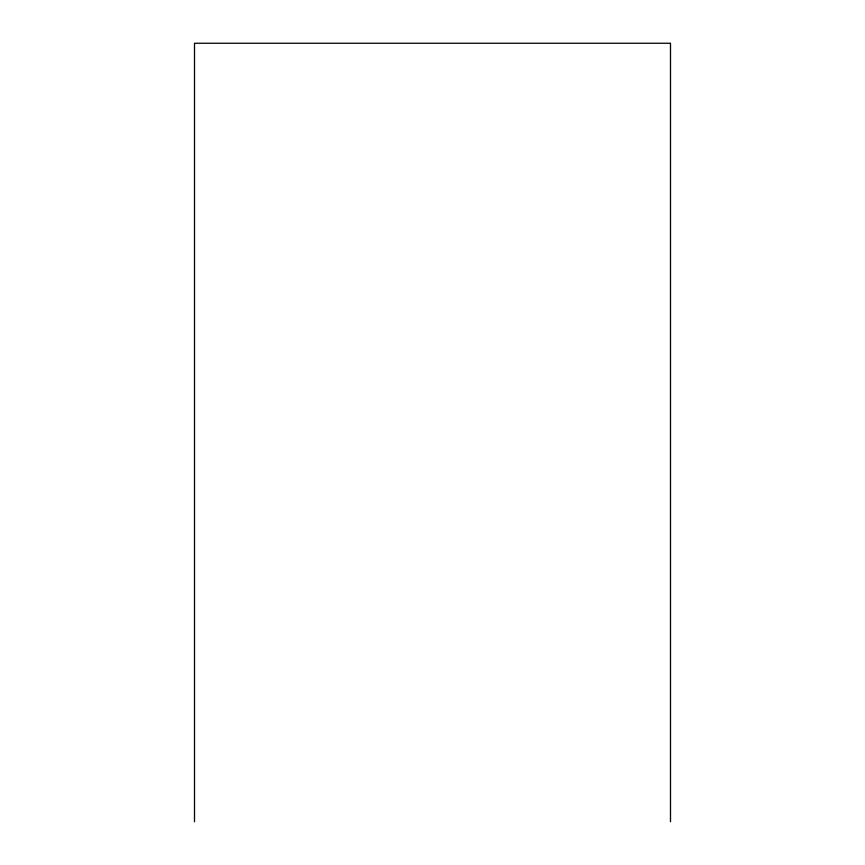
<?xml version="1.0" encoding="UTF-8"?>
<svg xmlns="http://www.w3.org/2000/svg" width="865" height="865" viewBox="0 0 865 865"><rect width="100%" height="100%" fill="white"/><g stroke="black" fill="none" stroke-linecap="round" stroke-linejoin="round"><path stroke-width="1.3" d="M670.494 821.75L670.494 43.25L194.506 43.25L194.506 821.75"/></g></svg>
